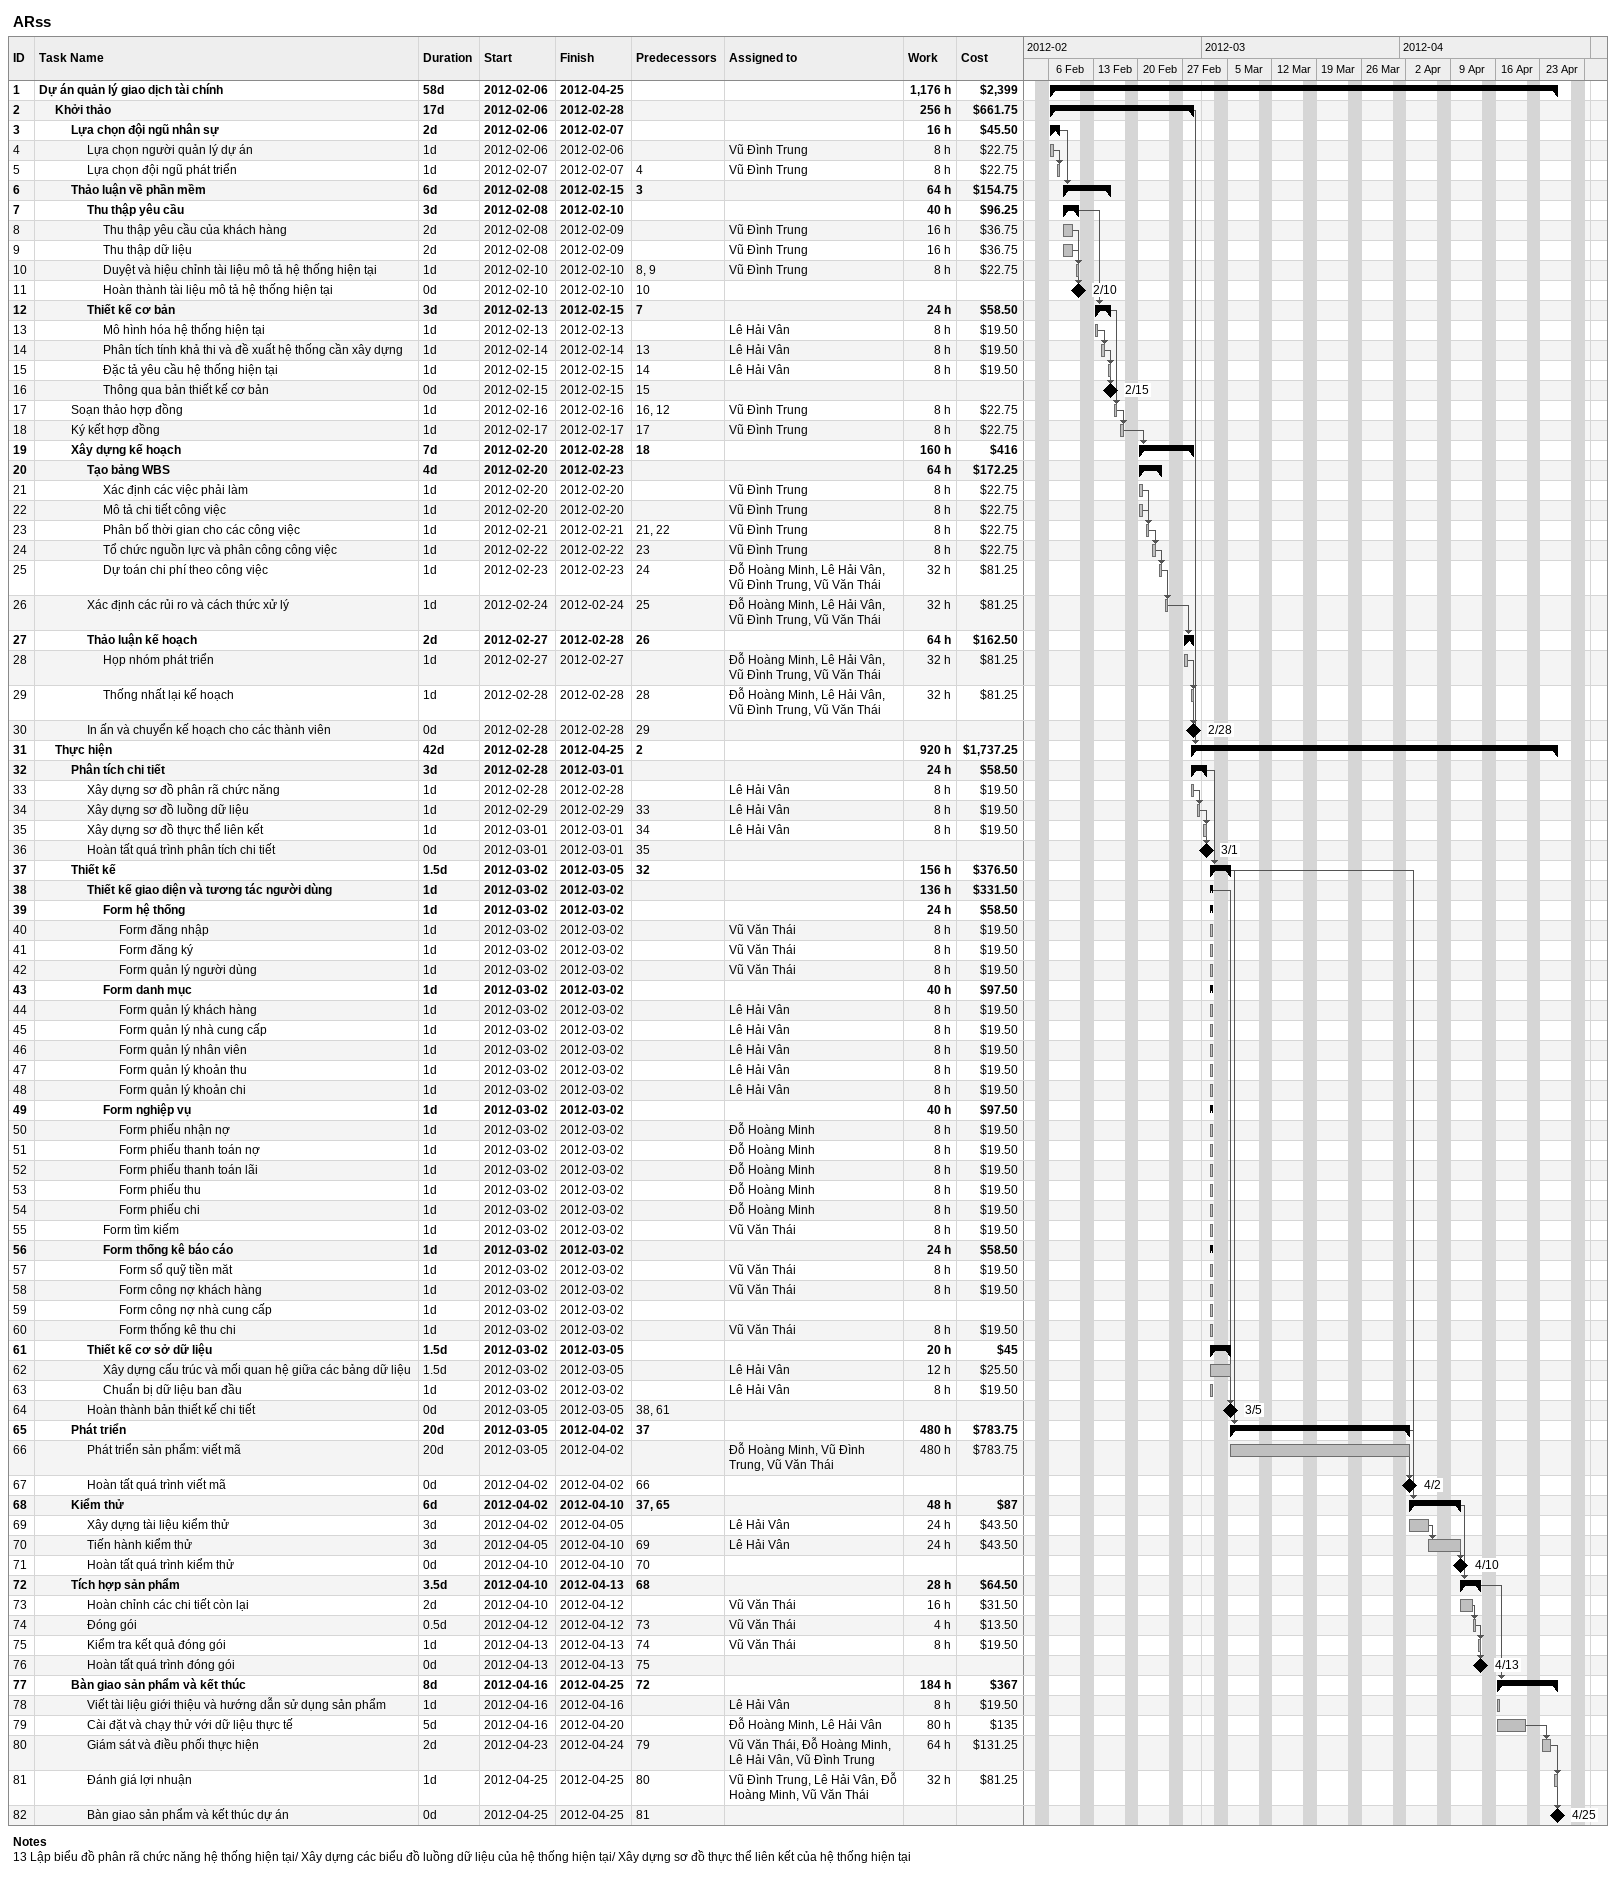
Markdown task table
ARss

| ID | Level | Task | Duration | Start | Finish | Predecessors | Resources | Work (h) | Cost ($) |
|---|---|---|---|---|---|---|---|---|---|
| 1 | 1 | **Dự án quản lý giao dịch tài chính** | 58d | 2012-02-06 | 2012-04-25 |  |  | 1176 | 2399 |
| 2 | 2 | **Khởi thảo** | 17d | 2012-02-06 | 2012-02-28 |  |  | 256 | 661.75 |
| 3 | 3 | **Lựa chọn đội ngũ nhân sự** | 2d | 2012-02-06 | 2012-02-07 |  |  | 16 | 45.50 |
| 4 | 4 | Lựa chọn người quản lý dự án | 1d | 2012-02-06 | 2012-02-06 |  | Vũ Đình Trung | 8 | 22.75 |
| 5 | 4 | Lựa chọn đội ngũ phát triển | 1d | 2012-02-07 | 2012-02-07 | 4 | Vũ Đình Trung | 8 | 22.75 |
| 6 | 3 | **Thảo luận về phần mềm** | 6d | 2012-02-08 | 2012-02-15 | 3 |  | 64 | 154.75 |
| 7 | 4 | **Thu thập yêu cầu** | 3d | 2012-02-08 | 2012-02-10 |  |  | 40 | 96.25 |
| 8 | 5 | Thu thập yêu cầu của khách hàng | 2d | 2012-02-08 | 2012-02-09 |  | Vũ Đình Trung | 16 | 36.75 |
| 9 | 5 | Thu thập dữ liệu | 2d | 2012-02-08 | 2012-02-09 |  | Vũ Đình Trung | 16 | 36.75 |
| 10 | 5 | Duyệt và hiệu chỉnh tài liệu mô tả hệ thống hiện tại | 1d | 2012-02-10 | 2012-02-10 | 8, 9 | Vũ Đình Trung | 8 | 22.75 |
| 11 | 5 | Hoàn thành tài liệu mô tả hệ thống hiện tại | 0d | 2012-02-10 | 2012-02-10 | 10 |  |  |  |
| 12 | 4 | **Thiết kế cơ bản** | 3d | 2012-02-13 | 2012-02-15 | 7 |  | 24 | 58.50 |
| 13 | 5 | Mô hình hóa hệ thống hiện tại | 1d | 2012-02-13 | 2012-02-13 |  | Lê Hải Vân | 8 | 19.50 |
| 14 | 5 | Phân tích tính khả thi và đề xuất hệ thống cần xây dựng | 1d | 2012-02-14 | 2012-02-14 | 13 | Lê Hải Vân | 8 | 19.50 |
| 15 | 5 | Đặc tả yêu cầu hệ thống hiện tại | 1d | 2012-02-15 | 2012-02-15 | 14 | Lê Hải Vân | 8 | 19.50 |
| 16 | 5 | Thông qua bản thiết kế cơ bản | 0d | 2012-02-15 | 2012-02-15 | 15 |  |  |  |
| 17 | 3 | Soạn thảo hợp đồng | 1d | 2012-02-16 | 2012-02-16 | 16, 12 | Vũ Đình Trung | 8 | 22.75 |
| 18 | 3 | Ký kết hợp đồng | 1d | 2012-02-17 | 2012-02-17 | 17 | Vũ Đình Trung | 8 | 22.75 |
| 19 | 3 | **Xây dựng kế hoạch** | 7d | 2012-02-20 | 2012-02-28 | 18 |  | 160 | 416 |
| 20 | 4 | **Tạo bảng WBS** | 4d | 2012-02-20 | 2012-02-23 |  |  | 64 | 172.25 |
| 21 | 5 | Xác định các việc phải làm | 1d | 2012-02-20 | 2012-02-20 |  | Vũ Đình Trung | 8 | 22.75 |
| 22 | 5 | Mô tả chi tiết công việc | 1d | 2012-02-20 | 2012-02-20 |  | Vũ Đình Trung | 8 | 22.75 |
| 23 | 5 | Phân bố thời gian cho các công việc | 1d | 2012-02-21 | 2012-02-21 | 21, 22 | Vũ Đình Trung | 8 | 22.75 |
| 24 | 5 | Tổ chức nguồn lực và phân công công việc | 1d | 2012-02-22 | 2012-02-22 | 23 | Vũ Đình Trung | 8 | 22.75 |
| 25 | 5 | Dự toán chi phí theo công việc | 1d | 2012-02-23 | 2012-02-23 | 24 | Đỗ Hoàng Minh, Lê Hải Vân, Vũ Đình Trung, Vũ Văn Thái | 32 | 81.25 |
| 26 | 4 | Xác định các rủi ro và cách thức xử lý | 1d | 2012-02-24 | 2012-02-24 | 25 | Đỗ Hoàng Minh, Lê Hải Vân, Vũ Đình Trung, Vũ Văn Thái | 32 | 81.25 |
| 27 | 4 | **Thảo luận kế hoạch** | 2d | 2012-02-27 | 2012-02-28 | 26 |  | 64 | 162.50 |
| 28 | 5 | Họp nhóm phát triển | 1d | 2012-02-27 | 2012-02-27 |  | Đỗ Hoàng Minh, Lê Hải Vân, Vũ Đình Trung, Vũ Văn Thái | 32 | 81.25 |
| 29 | 5 | Thống nhất lại kế hoạch | 1d | 2012-02-28 | 2012-02-28 | 28 | Đỗ Hoàng Minh, Lê Hải Vân, Vũ Đình Trung, Vũ Văn Thái | 32 | 81.25 |
| 30 | 4 | In ấn và chuyển kế hoạch cho các thành viên | 0d | 2012-02-28 | 2012-02-28 | 29 |  |  |  |
| 31 | 2 | **Thực hiện** | 42d | 2012-02-28 | 2012-04-25 | 2 |  | 920 | 1737.25 |
| 32 | 3 | **Phân tích chi tiết** | 3d | 2012-02-28 | 2012-03-01 |  |  | 24 | 58.50 |
| 33 | 4 | Xây dựng sơ đồ phân rã chức năng | 1d | 2012-02-28 | 2012-02-28 |  | Lê Hải Vân | 8 | 19.50 |
| 34 | 4 | Xây dựng sơ đồ luồng dữ liệu | 1d | 2012-02-29 | 2012-02-29 | 33 | Lê Hải Vân | 8 | 19.50 |
| 35 | 4 | Xây dựng sơ đồ thực thể liên kết | 1d | 2012-03-01 | 2012-03-01 | 34 | Lê Hải Vân | 8 | 19.50 |
| 36 | 4 | Hoàn tất quá trình phân tích chi tiết | 0d | 2012-03-01 | 2012-03-01 | 35 |  |  |  |
| 37 | 3 | **Thiết kế** | 1.5d | 2012-03-02 | 2012-03-05 | 32 |  | 156 | 376.50 |
| 38 | 4 | **Thiết kế giao diện và tương tác người dùng** | 1d | 2012-03-02 | 2012-03-02 |  |  | 136 | 331.50 |
| 39 | 5 | **Form hệ thống** | 1d | 2012-03-02 | 2012-03-02 |  |  | 24 | 58.50 |
| 40 | 6 | Form đăng nhập | 1d | 2012-03-02 | 2012-03-02 |  | Vũ Văn Thái | 8 | 19.50 |
| 41 | 6 | Form đăng ký | 1d | 2012-03-02 | 2012-03-02 |  | Vũ Văn Thái | 8 | 19.50 |
| 42 | 6 | Form quản lý người dùng | 1d | 2012-03-02 | 2012-03-02 |  | Vũ Văn Thái | 8 | 19.50 |
| 43 | 5 | **Form danh mục** | 1d | 2012-03-02 | 2012-03-02 |  |  | 40 | 97.50 |
| 44 | 6 | Form quản lý khách hàng | 1d | 2012-03-02 | 2012-03-02 |  | Lê Hải Vân | 8 | 19.50 |
| 45 | 6 | Form quản lý nhà cung cấp | 1d | 2012-03-02 | 2012-03-02 |  | Lê Hải Vân | 8 | 19.50 |
| 46 | 6 | Form quản lý nhân viên | 1d | 2012-03-02 | 2012-03-02 |  | Lê Hải Vân | 8 | 19.50 |
| 47 | 6 | Form quản lý khoản thu | 1d | 2012-03-02 | 2012-03-02 |  | Lê Hải Vân | 8 | 19.50 |
| 48 | 6 | Form quản lý khoản chi | 1d | 2012-03-02 | 2012-03-02 |  | Lê Hải Vân | 8 | 19.50 |
| 49 | 5 | **Form nghiệp vụ** | 1d | 2012-03-02 | 2012-03-02 |  |  | 40 | 97.50 |
| 50 | 6 | Form phiếu nhận nợ | 1d | 2012-03-02 | 2012-03-02 |  | Đỗ Hoàng Minh | 8 | 19.50 |
| 51 | 6 | Form phiếu thanh toán nợ | 1d | 2012-03-02 | 2012-03-02 |  | Đỗ Hoàng Minh | 8 | 19.50 |
| 52 | 6 | Form phiếu thanh toán lãi | 1d | 2012-03-02 | 2012-03-02 |  | Đỗ Hoàng Minh | 8 | 19.50 |
| 53 | 6 | Form phiếu thu | 1d | 2012-03-02 | 2012-03-02 |  | Đỗ Hoàng Minh | 8 | 19.50 |
| 54 | 6 | Form phiếu chi | 1d | 2012-03-02 | 2012-03-02 |  | Đỗ Hoàng Minh | 8 | 19.50 |
| 55 | 5 | Form tìm kiếm | 1d | 2012-03-02 | 2012-03-02 |  | Vũ Văn Thái | 8 | 19.50 |
| 56 | 5 | **Form thống kê báo cáo** | 1d | 2012-03-02 | 2012-03-02 |  |  | 24 | 58.50 |
| 57 | 6 | Form sổ quỹ tiền măt | 1d | 2012-03-02 | 2012-03-02 |  | Vũ Văn Thái | 8 | 19.50 |
| 58 | 6 | Form công nợ khách hàng | 1d | 2012-03-02 | 2012-03-02 |  | Vũ Văn Thái | 8 | 19.50 |
| 59 | 6 | Form công nợ nhà cung cấp | 1d | 2012-03-02 | 2012-03-02 |  |  |  |  |
| 60 | 6 | Form thống kê thu chi | 1d | 2012-03-02 | 2012-03-02 |  | Vũ Văn Thái | 8 | 19.50 |
| 61 | 4 | **Thiết kế cơ sở dữ liệu** | 1.5d | 2012-03-02 | 2012-03-05 |  |  | 20 | 45 |
| 62 | 5 | Xây dựng cấu trúc và mối quan hệ giữa các bảng dữ liệu | 1.5d | 2012-03-02 | 2012-03-05 |  | Lê Hải Vân | 12 | 25.50 |
| 63 | 5 | Chuẩn bị dữ liệu ban đầu | 1d | 2012-03-02 | 2012-03-02 |  | Lê Hải Vân | 8 | 19.50 |
| 64 | 4 | Hoàn thành bản thiết kế chi tiết | 0d | 2012-03-05 | 2012-03-05 | 38, 61 |  |  |  |
| 65 | 3 | **Phát triển** | 20d | 2012-03-05 | 2012-04-02 | 37 |  | 480 | 783.75 |
| 66 | 4 | Phát triển sản phẩm: viết mã | 20d | 2012-03-05 | 2012-04-02 |  | Đỗ Hoàng Minh, Vũ Đình Trung, Vũ Văn Thái | 480 | 783.75 |
| 67 | 4 | Hoàn tất quá trình viết mã | 0d | 2012-04-02 | 2012-04-02 | 66 |  |  |  |
| 68 | 3 | **Kiểm thử** | 6d | 2012-04-02 | 2012-04-10 | 37, 65 |  | 48 | 87 |
| 69 | 4 | Xây dựng tài liệu kiểm thử | 3d | 2012-04-02 | 2012-04-05 |  | Lê Hải Vân | 24 | 43.50 |
| 70 | 4 | Tiến hành kiểm thử | 3d | 2012-04-05 | 2012-04-10 | 69 | Lê Hải Vân | 24 | 43.50 |
| 71 | 4 | Hoàn tất quá trình kiểm thử | 0d | 2012-04-10 | 2012-04-10 | 70 |  |  |  |
| 72 | 3 | **Tích hợp sản phẩm** | 3.5d | 2012-04-10 | 2012-04-13 | 68 |  | 28 | 64.50 |
| 73 | 4 | Hoàn chỉnh các chi tiết còn lại | 2d | 2012-04-10 | 2012-04-12 |  | Vũ Văn Thái | 16 | 31.50 |
| 74 | 4 | Đóng gói | 0.5d | 2012-04-12 | 2012-04-12 | 73 | Vũ Văn Thái | 4 | 13.50 |
| 75 | 4 | Kiểm tra kết quả đóng gói | 1d | 2012-04-13 | 2012-04-13 | 74 | Vũ Văn Thái | 8 | 19.50 |
| 76 | 4 | Hoàn tất quá trình đóng gói | 0d | 2012-04-13 | 2012-04-13 | 75 |  |  |  |
| 77 | 3 | **Bàn giao sản phẩm và kết thúc** | 8d | 2012-04-16 | 2012-04-25 | 72 |  | 184 | 367 |
| 78 | 4 | Viết tài liệu giới thiệu và hướng dẫn sử dụng sản phẩm | 1d | 2012-04-16 | 2012-04-16 |  | Lê Hải Vân | 8 | 19.50 |
| 79 | 4 | Cài đặt và chạy thử với dữ liệu thực tế | 5d | 2012-04-16 | 2012-04-20 |  | Đỗ Hoàng Minh, Lê Hải Vân | 80 | 135 |
| 80 | 4 | Giám sát và điều phối thực hiện | 2d | 2012-04-23 | 2012-04-24 | 79 | Vũ Văn Thái, Đỗ Hoàng Minh, Lê Hải Vân, Vũ Đình Trung | 64 | 131.25 |
| 81 | 4 | Đánh giá lợi nhuận | 1d | 2012-04-25 | 2012-04-25 | 80 | Vũ Đình Trung, Lê Hải Vân, Đỗ Hoàng Minh, Vũ Văn Thái | 32 | 81.25 |
| 82 | 4 | Bàn giao sản phẩm và kết thúc dự án | 0d | 2012-04-25 | 2012-04-25 | 81 |  |  |  |

Notes
- 13: Lập biểu đồ phân rã chức năng hệ thống hiện tại/ Xây dựng các biểu đồ luồng dữ liệu của hệ thống hiện tại/ Xây dựng sơ đồ thực thể liên kết của hệ thống hiện tại
